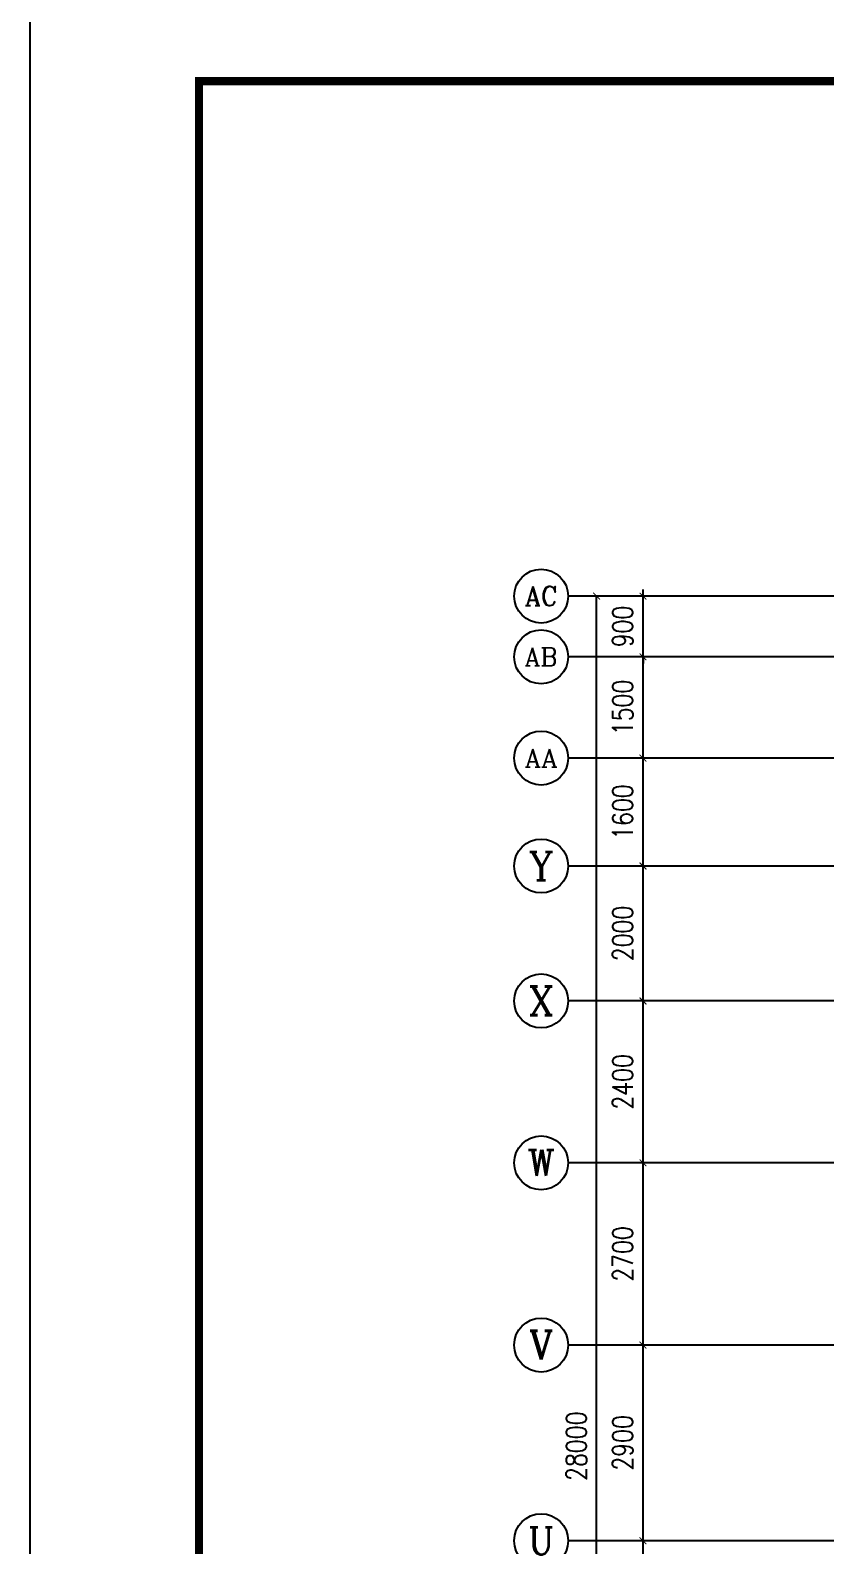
# Model space of a CAD drawing. Header units: millimetres. Extents: x 2998490 to 15040601, y 444546 to 7822218.
# Drawn here: x 14361529 to 14373315, y 7631259 to 7653718 of the extents above; entities that cross this region are included whole.
import ezdxf
from ezdxf.enums import TextEntityAlignment as Align

# ---------------------------------------------------------------- set-up
doc = ezdxf.new("R2010")
doc.units = ezdxf.units.MM
doc.header["$LTSCALE"] = 2000
doc.linetypes.add('DOTE', pattern=[2.42, 2, -0.2, 0.02, -0.2])
for name, color, linetype in [('3-AXIS', 3, 'Continuous'), ('3-AXIS_TEXT', 7, 'Continuous'), ('AXIS', 3, 'Continuous'), ('AXIS_TEXT', 7, 'Continuous'), ('图框', 7, 'Continuous')]:
    doc.layers.add(name, color=color, linetype=linetype)
doc.styles.add('_TCH_AXIS', font='COMPLEX', dxfattribs={"bigfont": 'GBCBIG'})
doc.styles.add('COMPLEX', font='COMPLEX')
doc.styles.add('DIM_FONT', font='SIMPLEX', dxfattribs={"width": 0.8, "bigfont": 'HZTXT'})
doc.dimstyles.new('DIMN100', dxfattribs={"dimtxt": 300, "dimasz": 100, "dimexe": 250, "dimexo": 300, "dimgap": 150, "dimtad": 1, "dimdec": 0, "dimzin": 0, "dimdsep": 46, "dimtxsty": 'DIM_FONT', "dimblk": 'ARCHTICK', "dimcen": 0.09, "dimclrt": 7, "dimazin": 2, "dimtfac": 1, "dimtdec": 0, "dimtix": 1, "dimtmove": 2, "dimatfit": 3, "dimldrblk": 'ARCHTICK', "dimfxl": 0, "dimtolj": 1, "dimtzin": 0, "dimarcsym": 0})

# ---------------------------------------------------------------- blocks, each defined once
blk = doc.blocks.new('TJAD_TK_A0')
at = {"layer": '图框'}
blk.add_line((973, -441.7), (973, 399.3), dxfattribs=at)
at = {"layer": '图框', "const_width": 1.2}
blk.add_lwpolyline([(2152, -431.7), (2152, 389.3), (998, 389.3), (998, -431.7)], close=True, dxfattribs=at)
blk = doc.blocks.new('_ArchTick')
at = {"color": 0, "linetype": 'ByBlock', "const_width": 0.15}
blk.add_lwpolyline([(-0.5, -0.5), (0.5, 0.5)], dxfattribs=at)
blk = doc.blocks.new('*D66')
at = {"layer": 'AXIS', "color": 0, "lineweight": -2}
for p, q in [((14372016, 7631332), (14370358, 7631332)), ((14370608, 7627332), (14370608, 7631332)), ((14372016, 7627332), (14370358, 7627332))]:
    blk.add_line(p, q, dxfattribs=at)
at = {"layer": 'Defpoints', "color": 0}
for p in [(14370608, 7631332), (14372316, 7631332), (14372316, 7627332)]:
    blk.add_point(p, dxfattribs=at)
at = {"layer": 'AXIS', "color": 0, "lineweight": -2, "xscale": 100, "yscale": 100, "zscale": 100}
for p, rotation in [((14370608, 7631332), 90), ((14370608, 7627332), 270)]:
    blk.add_blockref('_ArchTick', p, dxfattribs=dict(at, rotation=rotation))
at = {"layer": 'AXIS', "color": 7, "insert": (14370308, 7629332), "char_height": 300, "attachment_point": 5, "rotation": 90, "style": 'DIM_FONT'}
blk.add_mtext('\\A1;4000', dxfattribs=at)
blk = doc.blocks.new('*D67')
at = {"layer": 'AXIS', "color": 0, "lineweight": -2}
for p, q in [((14372016, 7634232), (14370358, 7634232)), ((14370608, 7631332), (14370608, 7634232)), ((14372016, 7631332), (14370358, 7631332))]:
    blk.add_line(p, q, dxfattribs=at)
at = {"layer": 'Defpoints', "color": 0}
for p in [(14370608, 7634232), (14372316, 7634232), (14372316, 7631332)]:
    blk.add_point(p, dxfattribs=at)
at = {"layer": 'AXIS', "color": 0, "lineweight": -2, "xscale": 100, "yscale": 100, "zscale": 100}
for p, rotation in [((14370608, 7634232), 90), ((14370608, 7631332), 270)]:
    blk.add_blockref('_ArchTick', p, dxfattribs=dict(at, rotation=rotation))
at = {"layer": 'AXIS', "color": 7, "insert": (14370308, 7632782), "char_height": 300, "attachment_point": 5, "rotation": 90, "style": 'DIM_FONT'}
blk.add_mtext('\\A1;2900', dxfattribs=at)
blk = doc.blocks.new('*D68')
at = {"layer": 'AXIS', "color": 0, "lineweight": -2}
for p, q in [((14372016, 7636932), (14370358, 7636932)), ((14370608, 7634232), (14370608, 7636932)), ((14372016, 7634232), (14370358, 7634232))]:
    blk.add_line(p, q, dxfattribs=at)
at = {"layer": 'Defpoints', "color": 0}
for p in [(14370608, 7636932), (14372316, 7636932), (14372316, 7634232)]:
    blk.add_point(p, dxfattribs=at)
at = {"layer": 'AXIS', "color": 0, "lineweight": -2, "xscale": 100, "yscale": 100, "zscale": 100}
for p, rotation in [((14370608, 7636932), 90), ((14370608, 7634232), 270)]:
    blk.add_blockref('_ArchTick', p, dxfattribs=dict(at, rotation=rotation))
at = {"layer": 'AXIS', "color": 7, "insert": (14370308, 7635582), "char_height": 300, "attachment_point": 5, "rotation": 90, "style": 'DIM_FONT'}
blk.add_mtext('\\A1;2700', dxfattribs=at)
blk = doc.blocks.new('*D69')
at = {"layer": 'AXIS', "color": 0, "lineweight": -2}
for p, q in [((14372016, 7639332), (14370358, 7639332)), ((14370608, 7636932), (14370608, 7639332)), ((14372016, 7636932), (14370358, 7636932))]:
    blk.add_line(p, q, dxfattribs=at)
at = {"layer": 'Defpoints', "color": 0}
for p in [(14370608, 7639332), (14372316, 7639332), (14372316, 7636932)]:
    blk.add_point(p, dxfattribs=at)
at = {"layer": 'AXIS', "color": 0, "lineweight": -2, "xscale": 100, "yscale": 100, "zscale": 100}
for p, rotation in [((14370608, 7639332), 90), ((14370608, 7636932), 270)]:
    blk.add_blockref('_ArchTick', p, dxfattribs=dict(at, rotation=rotation))
at = {"layer": 'AXIS', "color": 7, "insert": (14370308, 7638132), "char_height": 300, "attachment_point": 5, "rotation": 90, "style": 'DIM_FONT'}
blk.add_mtext('\\A1;2400', dxfattribs=at)
blk = doc.blocks.new('*D70')
at = {"layer": 'AXIS', "color": 0, "lineweight": -2}
for p, q in [((14372016, 7641332), (14370358, 7641332)), ((14370608, 7639332), (14370608, 7641332)), ((14372016, 7639332), (14370358, 7639332))]:
    blk.add_line(p, q, dxfattribs=at)
at = {"layer": 'Defpoints', "color": 0}
for p in [(14370608, 7641332), (14372316, 7641332), (14372316, 7639332)]:
    blk.add_point(p, dxfattribs=at)
at = {"layer": 'AXIS', "color": 0, "lineweight": -2, "xscale": 100, "yscale": 100, "zscale": 100}
for p, rotation in [((14370608, 7641332), 90), ((14370608, 7639332), 270)]:
    blk.add_blockref('_ArchTick', p, dxfattribs=dict(at, rotation=rotation))
at = {"layer": 'AXIS', "color": 7, "insert": (14370308, 7640332), "char_height": 300, "attachment_point": 5, "rotation": 90, "style": 'DIM_FONT'}
blk.add_mtext('\\A1;2000', dxfattribs=at)
blk = doc.blocks.new('*D71')
at = {"layer": 'AXIS', "color": 0, "lineweight": -2}
for p, q in [((14372016, 7642932), (14370358, 7642932)), ((14370608, 7641332), (14370608, 7642932)), ((14372016, 7641332), (14370358, 7641332))]:
    blk.add_line(p, q, dxfattribs=at)
at = {"layer": 'Defpoints', "color": 0}
for p in [(14370608, 7642932), (14372316, 7642932), (14372316, 7641332)]:
    blk.add_point(p, dxfattribs=at)
at = {"layer": 'AXIS', "color": 0, "lineweight": -2, "xscale": 100, "yscale": 100, "zscale": 100}
for p, rotation in [((14370608, 7642932), 90), ((14370608, 7641332), 270)]:
    blk.add_blockref('_ArchTick', p, dxfattribs=dict(at, rotation=rotation))
at = {"layer": 'AXIS', "color": 7, "insert": (14370308, 7642132), "char_height": 300, "attachment_point": 5, "rotation": 90, "style": 'DIM_FONT'}
blk.add_mtext('\\A1;1600', dxfattribs=at)
blk = doc.blocks.new('*D72')
at = {"layer": 'AXIS', "color": 0, "lineweight": -2}
for p, q in [((14372016, 7644432), (14370358, 7644432)), ((14370608, 7642932), (14370608, 7644432)), ((14372016, 7642932), (14370358, 7642932))]:
    blk.add_line(p, q, dxfattribs=at)
at = {"layer": 'Defpoints', "color": 0}
for p in [(14370608, 7644432), (14372316, 7644432), (14372316, 7642932)]:
    blk.add_point(p, dxfattribs=at)
at = {"layer": 'AXIS', "color": 0, "lineweight": -2, "xscale": 100, "yscale": 100, "zscale": 100}
for p, rotation in [((14370608, 7644432), 90), ((14370608, 7642932), 270)]:
    blk.add_blockref('_ArchTick', p, dxfattribs=dict(at, rotation=rotation))
at = {"layer": 'AXIS', "color": 7, "insert": (14370308, 7643682), "char_height": 300, "attachment_point": 5, "rotation": 90, "style": 'DIM_FONT'}
blk.add_mtext('\\A1;1500', dxfattribs=at)
blk = doc.blocks.new('*D73')
at = {"layer": 'AXIS', "color": 0, "lineweight": -2}
for p, q in [((14372016, 7645332), (14370358, 7645332)), ((14370608, 7645332), (14370608, 7645432)), ((14370608, 7644432), (14370608, 7645332)), ((14372016, 7644432), (14370358, 7644432)), ((14370608, 7644432), (14370608, 7644332))]:
    blk.add_line(p, q, dxfattribs=at)
at = {"layer": 'Defpoints', "color": 0}
for p in [(14370608, 7645332), (14372316, 7645332), (14372316, 7644432)]:
    blk.add_point(p, dxfattribs=at)
at = {"layer": 'AXIS', "color": 0, "lineweight": -2, "xscale": 100, "yscale": 100, "zscale": 100}
for p, rotation in [((14370608, 7645332), 270), ((14370608, 7644432), 90)]:
    blk.add_blockref('_ArchTick', p, dxfattribs=dict(at, rotation=rotation))
at = {"layer": 'AXIS', "color": 7, "insert": (14370308, 7644882), "char_height": 300, "attachment_point": 5, "rotation": 90, "style": 'DIM_FONT'}
blk.add_mtext('\\A1;900', dxfattribs=at)
blk = doc.blocks.new('*D74')
at = {"layer": 'AXIS', "color": 0, "lineweight": -2}
for p, q in [((14372928, 7645332), (14369670, 7645332)), ((14369920, 7617332), (14369920, 7645332)), ((14372928, 7617332), (14369670, 7617332))]:
    blk.add_line(p, q, dxfattribs=at)
at = {"layer": 'Defpoints', "color": 0}
for p in [(14369920, 7645332), (14373228, 7645332), (14373228, 7617332)]:
    blk.add_point(p, dxfattribs=at)
at = {"layer": 'AXIS', "color": 0, "lineweight": -2, "xscale": 100, "yscale": 100, "zscale": 100}
for p, rotation in [((14369920, 7645332), 90), ((14369920, 7617332), 270)]:
    blk.add_blockref('_ArchTick', p, dxfattribs=dict(at, rotation=rotation))
at = {"layer": 'AXIS', "color": 7, "insert": (14369620, 7632733), "char_height": 300, "attachment_point": 5, "rotation": 90, "style": 'DIM_FONT'}
blk.add_mtext('\\A1;28000', dxfattribs=at)
blk = doc.blocks.new('_AXISO')
blk.add_circle((0, 0), 0.5)
at = {"layer": '3-AXIS_TEXT', "style": 'COMPLEX', "width": 1.041667}
blk.add_attdef('A', text='', height=0.56, dxfattribs=at).set_placement((-0.25, -0.28), (0.25, -0.28), align=Align.FIT)

msp = doc.modelspace()

# ---------------------------------------------------------------- linework, layer by layer
at = {"layer": '3-AXIS', "color": 15, "linetype": 'DOTE'}
for p, q in [((14451855.6, 7645332.3), (14370566.4, 7645332.3)), ((14451855.6, 7644432.3), (14370566.4, 7644432.3)), ((14451855.6, 7642932.3), (14370566.4, 7642932.3)), ((14451855.6, 7641332.3), (14370566.4, 7641332.3)), ((14451855.6, 7639332.3), (14370566.4, 7639332.3)), ((14451855.6, 7636932.3), (14370566.4, 7636932.3)), ((14451855.6, 7634232.3), (14370566.4, 7634232.3)), ((14451855.6, 7631332.3), (14370566.4, 7631332.3))]:
    msp.add_line(p, q, dxfattribs=at)
at = {"layer": 'AXIS'}
for p, q in [((14372383.2, 7645332.3), (14369498.6, 7645332.3)), ((14372383.2, 7644432.3), (14369498.6, 7644432.3)), ((14372383.2, 7642932.3), (14369498.6, 7642932.3)), ((14372383.2, 7641332.3), (14369498.6, 7641332.3)), ((14372383.2, 7639332.3), (14369498.6, 7639332.3)), ((14372383.2, 7636932.3), (14369498.6, 7636932.3)), ((14372383.2, 7634231.9), (14369498.6, 7634231.9)), ((14372383.2, 7631332.3), (14369498.6, 7631332.3))]:
    msp.add_line(p, q, dxfattribs=at)

# ---------------------------------------------------------------- block references
ref = msp.add_blockref('_AXISO', (14369098.6, 7645332.3), dxfattribs=dict(at, xscale=800, yscale=800, zscale=800))
ref.add_attrib('A', 'AC', dxfattribs={"layer": 'AXIS_TEXT', "height": 282.17, "style": '_TCH_AXIS'}).set_placement((14368856.7, 7645191.2), (14369340.4, 7645191.2), align=Align.FIT)
ref = msp.add_blockref('_AXISO', (14369098.6, 7644432.3), dxfattribs=dict(at, xscale=800, yscale=800, zscale=800))
ref.add_attrib('A', 'AB', dxfattribs={"layer": 'AXIS_TEXT', "height": 270.86, "style": '_TCH_AXIS'}).set_placement((14368853.5, 7644296.9), (14369343.6, 7644296.9), align=Align.FIT)
ref = msp.add_blockref('_AXISO', (14369098.6, 7642932.3), dxfattribs=dict(at, xscale=800, yscale=800, zscale=800))
ref.add_attrib('A', 'AA', dxfattribs={"layer": 'AXIS_TEXT', "height": 265.5, "style": '_TCH_AXIS'}).set_placement((14368852, 7642799.5), (14369345.1, 7642799.5), align=Align.FIT)
ref = msp.add_blockref('_AXISO', (14369098.6, 7641332.3), dxfattribs=dict(at, xscale=800, yscale=800, zscale=800))
ref.add_attrib('A', 'Y', dxfattribs={"layer": 'AXIS_TEXT', "height": 415.3, "style": '_TCH_AXIS'}).set_placement((14368910.7, 7641124.7), (14369286.4, 7641124.7), align=Align.FIT)
ref = msp.add_blockref('_AXISO', (14369098.6, 7639332.3), dxfattribs=dict(at, xscale=800, yscale=800, zscale=800))
ref.add_attrib('A', 'X', dxfattribs={"layer": 'AXIS_TEXT', "height": 425.2, "style": '_TCH_AXIS'}).set_placement((14368916.4, 7639119.7), (14369280.8, 7639119.7), align=Align.FIT)
ref = msp.add_blockref('_AXISO', (14369098.6, 7636932.3), dxfattribs=dict(at, xscale=800, yscale=800, zscale=800))
ref.add_attrib('A', 'W', dxfattribs={"layer": 'AXIS_TEXT', "height": 386.7, "style": '_TCH_AXIS'}).set_placement((14368896, 7636739), (14369301.1, 7636739), align=Align.FIT)
ref = msp.add_blockref('_AXISO', (14369098.6, 7634231.9), dxfattribs=dict(at, xscale=800, yscale=800, zscale=800))
ref.add_attrib('A', 'V', dxfattribs={"layer": 'AXIS_TEXT', "height": 425.2, "style": '_TCH_AXIS'}).set_placement((14368916.4, 7634019.3), (14369280.8, 7634019.3), align=Align.FIT)
ref = msp.add_blockref('_AXISO', (14369098.6, 7631332.3), dxfattribs=dict(at, xscale=800, yscale=800, zscale=800))
ref.add_attrib('A', 'U', dxfattribs={"layer": 'AXIS_TEXT', "height": 405.5, "style": '_TCH_AXIS'}).set_placement((14368905.5, 7631129.5), (14369291.7, 7631129.5), align=Align.FIT)
at = {"layer": '图框', "xscale": 100, "yscale": 100, "zscale": 100}
msp.add_blockref('TJAD_TK_A0', (14264228.6, 7614033.9), dxfattribs=at)

# ---------------------------------------------------------------- dimensions: what is measured, and where the dimension line sits
at = {"layer": 'AXIS'}
dim = msp.add_linear_dim(base=(14369920.3, 7645332.3), p1=(14373227.5, 7617332.3), p2=(14373227.5, 7645332.3), angle=90, dimstyle='DIMN100', dxfattribs=at)
dim.commit()
dim.dimension.update_dxf_attribs({"geometry": '*D74', "text_midpoint": (14369620.3, 7632733.3), "dimtype": 161})
for p1, p2, picture, middle in [((14372315.6, 7644432.3), (14372315.6, 7645332.3), '*D73', (14370308.4, 7644882.3)), ((14372315.6, 7642932.3), (14372315.6, 7644432.3), '*D72', (14370308.4, 7643682.3)), ((14372315.6, 7641332.3), (14372315.6, 7642932.3), '*D71', (14370308.4, 7642132.3)), ((14372315.6, 7639332.3), (14372315.6, 7641332.3), '*D70', (14370308.4, 7640332.3)), ((14372315.6, 7636932.3), (14372315.6, 7639332.3), '*D69', (14370308.4, 7638132.3)), ((14372315.6, 7634231.9), (14372315.6, 7636932.3), '*D68', (14370308.4, 7635582.1)), ((14372315.6, 7631332.3), (14372315.6, 7634231.9), '*D67', (14370308.4, 7632782.1)), ((14372315.6, 7627332.3), (14372315.6, 7631332.3), '*D66', (14370308.4, 7629332.3))]:
    dim = msp.add_aligned_dim(p1=p1, p2=p2, distance=1707.2, dimstyle='DIMN100', dxfattribs=at)
    dim.commit()
    dim.dimension.update_dxf_attribs({"geometry": picture, "text_midpoint": middle})

doc.saveas('drawing.dxf')
